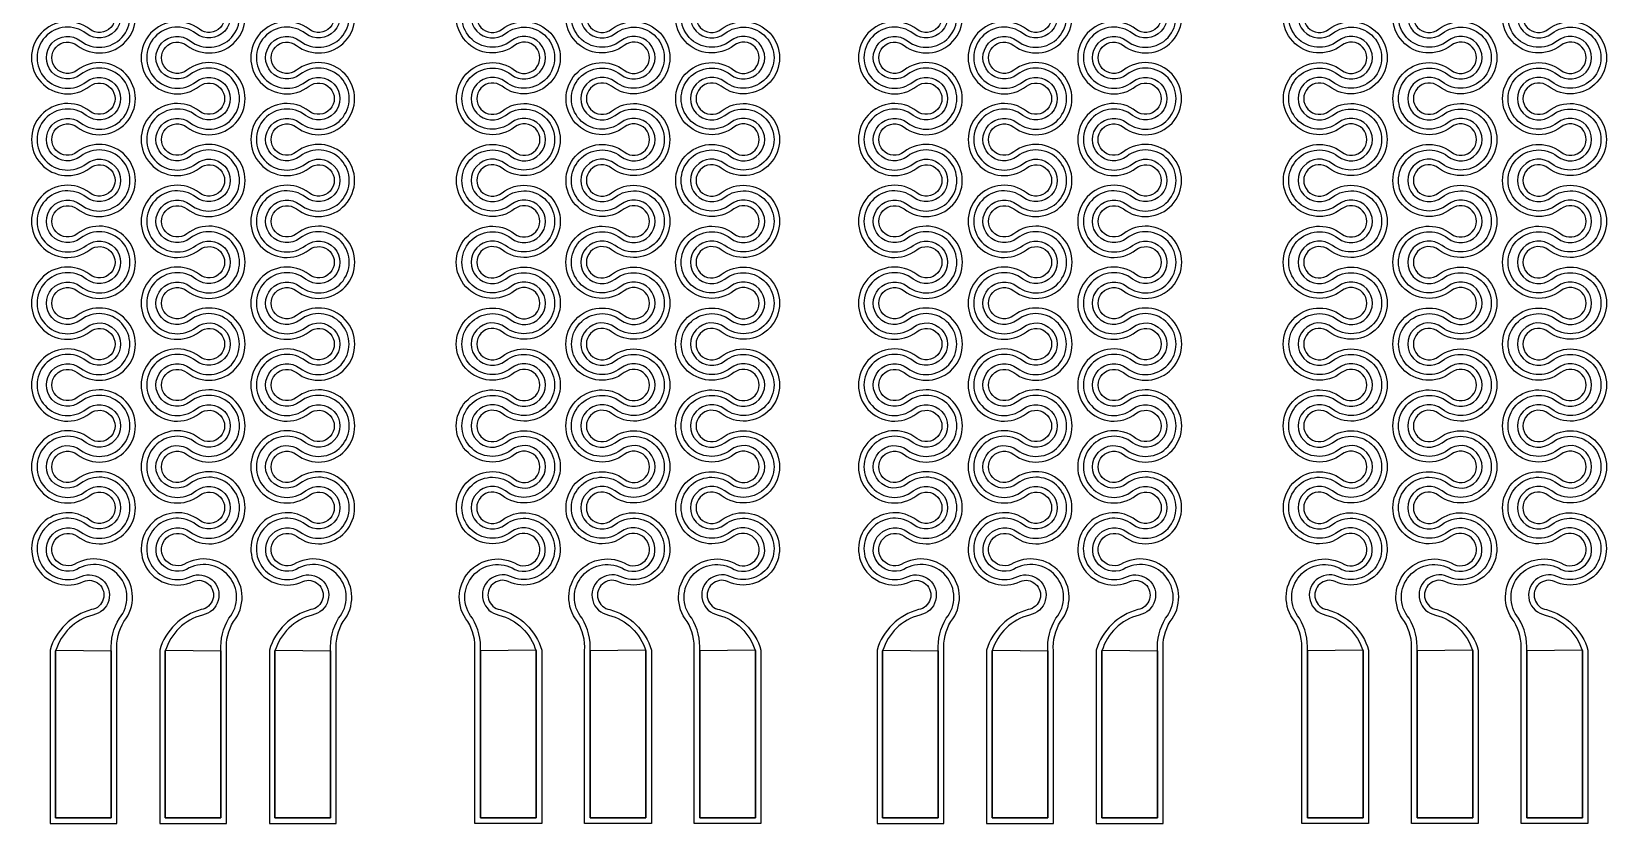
# Model space of a CAD drawing. Header units: millimetres. Extents: x -33.6 to 36.3, y -34.6 to 38.4.
# Drawn here: x 1.49 to 18.47, y -34.61 to -26.08 of the extents above; entities that cross this region are included whole.
import ezdxf

# ---------------------------------------------------------------- set-up
doc = ezdxf.new("R2010")
doc.units = ezdxf.units.MM
doc.layers.add('Metal Layer', color=40, linetype='Continuous')
doc.layers.add('Parylene Encapsulation', color=70, linetype='Continuous')

msp = doc.modelspace()

# ---------------------------------------------------------------- linework, layer by layer
at = {"layer": 'Metal Layer'}
for points in [[(2.085, -25.736, -2.041241), (2.085, -26.098, 2.041241), (2.085, -26.618, -2.041241), (2.085, -26.98, 2.041241), (2.085, -27.5, -2.041241), (2.085, -27.862, 2.041241), (2.085, -28.382, -2.041241), (2.085, -28.744, 2.041241), (2.085, -29.264, -2.041241), (2.085, -29.625, 2.041241), (2.085, -30.145, -2.041241), (2.085, -30.507, 2.041241), (2.085, -31.027, -2.041241), (2.085, -31.389, 1.794821), (2.03, -31.948, -1.116024), (2.155, -32.364, 0.258799), (1.754, -32.751), (1.754, -34.551), (2.354, -34.551), (2.354, -32.751, -0.156145), (2.441, -32.399, 0.851811), (1.983, -31.873, -1.718074), (2.024, -31.468, 2.041241), (2.024, -30.948, -2.041241), (2.024, -30.586, 2.041241), (2.024, -30.066, -2.041241), (2.024, -29.704, 2.041241), (2.024, -29.185, -2.041241), (2.024, -28.823, 2.041241), (2.024, -28.303, -2.041241), (2.024, -27.941, 2.041241), (2.024, -27.421, -2.041241), (2.024, -27.059, 2.041241), (2.024, -26.539, -2.041241), (2.024, -26.177, 2.041241), (2.024, -25.657, -2.041241)], [(3.267, -25.736, -2.041241), (3.267, -26.098, 2.041241), (3.267, -26.618, -2.041241), (3.267, -26.98, 2.041241), (3.267, -27.5, -2.041241), (3.267, -27.862, 2.041241), (3.267, -28.382, -2.041241), (3.267, -28.744, 2.041241), (3.267, -29.264, -2.041241), (3.267, -29.625, 2.041241), (3.267, -30.145, -2.041241), (3.267, -30.507, 2.041241), (3.267, -31.027, -2.041241), (3.267, -31.389, 1.794821), (3.211, -31.948, -1.116024), (3.336, -32.364, 0.258799), (2.936, -32.751), (2.936, -34.551), (3.536, -34.551), (3.536, -32.751, -0.156145), (3.622, -32.399, 0.851811), (3.165, -31.873, -1.718074), (3.205, -31.468, 2.041241), (3.205, -30.948, -2.041241), (3.205, -30.586, 2.041241), (3.205, -30.066, -2.041241), (3.205, -29.704, 2.041241), (3.205, -29.185, -2.041241), (3.205, -28.823, 2.041241), (3.205, -28.303, -2.041241), (3.205, -27.941, 2.041241), (3.205, -27.421, -2.041241), (3.205, -27.059, 2.041241), (3.205, -26.539, -2.041241), (3.205, -26.177, 2.041241), (3.205, -25.657, -2.041241)], [(4.448, -25.736, -2.041241), (4.448, -26.098, 2.041241), (4.448, -26.618, -2.041241), (4.448, -26.98, 2.041241), (4.448, -27.5, -2.041241), (4.448, -27.862, 2.041241), (4.448, -28.382, -2.041241), (4.448, -28.744, 2.041241), (4.448, -29.264, -2.041241), (4.448, -29.625, 2.041241), (4.448, -30.145, -2.041241), (4.448, -30.507, 2.041241), (4.448, -31.027, -2.041241), (4.448, -31.389, 1.794821), (4.393, -31.948, -1.116024), (4.518, -32.364, 0.258799), (4.118, -32.751), (4.118, -34.551), (4.718, -34.551), (4.718, -32.751, -0.156145), (4.804, -32.399, 0.851811), (4.346, -31.873, -1.718074), (4.387, -31.468, 2.041241), (4.387, -30.948, -2.041241), (4.387, -30.586, 2.041241), (4.387, -30.066, -2.041241), (4.387, -29.704, 2.041241), (4.387, -29.185, -2.041241), (4.387, -28.823, 2.041241), (4.387, -28.303, -2.041241), (4.387, -27.941, 2.041241), (4.387, -27.421, -2.041241), (4.387, -27.059, 2.041241), (4.387, -26.539, -2.041241), (4.387, -26.177, 2.041241), (4.387, -25.657, -2.041241)], [(6.601, -25.736, 2.041241), (6.601, -26.098, -2.041241), (6.601, -26.618, 2.041241), (6.601, -26.98, -2.041241), (6.601, -27.5, 2.041241), (6.601, -27.862, -2.041241), (6.601, -28.382, 2.041241), (6.601, -28.744, -2.041241), (6.601, -29.264, 2.041241), (6.601, -29.625, -2.041241), (6.601, -30.145, 2.041241), (6.601, -30.507, -2.041241), (6.601, -31.027, 2.041241), (6.601, -31.389, -1.794821), (6.657, -31.948, 1.116024), (6.532, -32.364, -0.258799), (6.932, -32.751), (6.932, -34.551), (6.332, -34.551), (6.332, -32.751, 0.156145), (6.246, -32.399, -0.851811), (6.703, -31.873, 1.718074), (6.663, -31.468, -2.041241), (6.663, -30.948, 2.041241), (6.663, -30.586, -2.041241), (6.663, -30.066, 2.041241), (6.663, -29.704, -2.041241), (6.663, -29.185, 2.041241), (6.663, -28.823, -2.041241), (6.663, -28.303, 2.041241), (6.663, -27.941, -2.041241), (6.663, -27.421, 2.041241), (6.663, -27.059, -2.041241), (6.663, -26.539, 2.041241), (6.663, -26.177, -2.041241), (6.663, -25.657, 2.041241)], [(7.783, -25.736, 2.041241), (7.783, -26.098, -2.041241), (7.783, -26.618, 2.041241), (7.783, -26.98, -2.041241), (7.783, -27.5, 2.041241), (7.783, -27.862, -2.041241), (7.783, -28.382, 2.041241), (7.783, -28.744, -2.041241), (7.783, -29.264, 2.041241), (7.783, -29.625, -2.041241), (7.783, -30.145, 2.041241), (7.783, -30.507, -2.041241), (7.783, -31.027, 2.041241), (7.783, -31.389, -1.794821), (7.838, -31.948, 1.116024), (7.713, -32.364, -0.258799), (8.114, -32.751), (8.114, -34.551), (7.514, -34.551), (7.514, -32.751, 0.156145), (7.427, -32.399, -0.851811), (7.885, -31.873, 1.718074), (7.844, -31.468, -2.041241), (7.844, -30.948, 2.041241), (7.844, -30.586, -2.041241), (7.844, -30.066, 2.041241), (7.844, -29.704, -2.041241), (7.844, -29.185, 2.041241), (7.844, -28.823, -2.041241), (7.844, -28.303, 2.041241), (7.844, -27.941, -2.041241), (7.844, -27.421, 2.041241), (7.844, -27.059, -2.041241), (7.844, -26.539, 2.041241), (7.844, -26.177, -2.041241), (7.844, -25.657, 2.041241)], [(8.965, -25.736, 2.041241), (8.965, -26.098, -2.041241), (8.965, -26.618, 2.041241), (8.965, -26.98, -2.041241), (8.965, -27.5, 2.041241), (8.965, -27.862, -2.041241), (8.965, -28.382, 2.041241), (8.965, -28.744, -2.041241), (8.965, -29.264, 2.041241), (8.965, -29.625, -2.041241), (8.965, -30.145, 2.041241), (8.965, -30.507, -2.041241), (8.965, -31.027, 2.041241), (8.965, -31.389, -1.794821), (9.02, -31.948, 1.116024), (8.895, -32.364, -0.258799), (9.295, -32.751), (9.295, -34.551), (8.695, -34.551), (8.695, -32.751, 0.156145), (8.609, -32.399, -0.851811), (9.067, -31.873, 1.718074), (9.026, -31.468, -2.041241), (9.026, -30.948, 2.041241), (9.026, -30.586, -2.041241), (9.026, -30.066, 2.041241), (9.026, -29.704, -2.041241), (9.026, -29.185, 2.041241), (9.026, -28.823, -2.041241), (9.026, -28.303, 2.041241), (9.026, -27.941, -2.041241), (9.026, -27.421, 2.041241), (9.026, -27.059, -2.041241), (9.026, -26.539, 2.041241), (9.026, -26.177, -2.041241), (9.026, -25.657, 2.041241)], [(10.996, -25.736, -2.041241), (10.996, -26.098, 2.041241), (10.996, -26.618, -2.041241), (10.996, -26.98, 2.041241), (10.996, -27.5, -2.041241), (10.996, -27.862, 2.041241), (10.996, -28.382, -2.041241), (10.996, -28.744, 2.041241), (10.996, -29.264, -2.041241), (10.996, -29.625, 2.041241), (10.996, -30.145, -2.041241), (10.996, -30.507, 2.041241), (10.996, -31.027, -2.041241), (10.996, -31.389, 1.794821), (10.941, -31.948, -1.116024), (11.066, -32.364, 0.258799), (10.666, -32.751), (10.666, -34.551), (11.266, -34.551), (11.266, -32.751, -0.156145), (11.352, -32.399, 0.851811), (10.894, -31.873, -1.718074), (10.935, -31.468, 2.041241), (10.935, -30.948, -2.041241), (10.935, -30.586, 2.041241), (10.935, -30.066, -2.041241), (10.935, -29.704, 2.041241), (10.935, -29.185, -2.041241), (10.935, -28.823, 2.041241), (10.935, -28.303, -2.041241), (10.935, -27.941, 2.041241), (10.935, -27.421, -2.041241), (10.935, -27.059, 2.041241), (10.935, -26.539, -2.041241), (10.935, -26.177, 2.041241), (10.935, -25.657, -2.041241)], [(12.178, -25.736, -2.041241), (12.178, -26.098, 2.041241), (12.178, -26.618, -2.041241), (12.178, -26.98, 2.041241), (12.178, -27.5, -2.041241), (12.178, -27.862, 2.041241), (12.178, -28.382, -2.041241), (12.178, -28.744, 2.041241), (12.178, -29.264, -2.041241), (12.178, -29.625, 2.041241), (12.178, -30.145, -2.041241), (12.178, -30.507, 2.041241), (12.178, -31.027, -2.041241), (12.178, -31.389, 1.794821), (12.123, -31.948, -1.116024), (12.248, -32.364, 0.258799), (11.847, -32.751), (11.847, -34.551), (12.447, -34.551), (12.447, -32.751, -0.156145), (12.534, -32.399, 0.851811), (12.076, -31.873, -1.718074), (12.117, -31.468, 2.041241), (12.117, -30.948, -2.041241), (12.117, -30.586, 2.041241), (12.117, -30.066, -2.041241), (12.117, -29.704, 2.041241), (12.117, -29.185, -2.041241), (12.117, -28.823, 2.041241), (12.117, -28.303, -2.041241), (12.117, -27.941, 2.041241), (12.117, -27.421, -2.041241), (12.117, -27.059, 2.041241), (12.117, -26.539, -2.041241), (12.117, -26.177, 2.041241), (12.117, -25.657, -2.041241)], [(13.36, -25.736, -2.041241), (13.36, -26.098, 2.041241), (13.36, -26.618, -2.041241), (13.36, -26.98, 2.041241), (13.36, -27.5, -2.041241), (13.36, -27.862, 2.041241), (13.36, -28.382, -2.041241), (13.36, -28.744, 2.041241), (13.36, -29.264, -2.041241), (13.36, -29.625, 2.041241), (13.36, -30.145, -2.041241), (13.36, -30.507, 2.041241), (13.36, -31.027, -2.041241), (13.36, -31.389, 1.794821), (13.304, -31.948, -1.116024), (13.429, -32.364, 0.258799), (13.029, -32.751), (13.029, -34.551), (13.629, -34.551), (13.629, -32.751, -0.156145), (13.715, -32.399, 0.851811), (13.258, -31.873, -1.718074), (13.298, -31.468, 2.041241), (13.298, -30.948, -2.041241), (13.298, -30.586, 2.041241), (13.298, -30.066, -2.041241), (13.298, -29.704, 2.041241), (13.298, -29.185, -2.041241), (13.298, -28.823, 2.041241), (13.298, -28.303, -2.041241), (13.298, -27.941, 2.041241), (13.298, -27.421, -2.041241), (13.298, -27.059, 2.041241), (13.298, -26.539, -2.041241), (13.298, -26.177, 2.041241), (13.298, -25.657, -2.041241)], [(15.513, -25.736, 2.041241), (15.513, -26.098, -2.041241), (15.513, -26.618, 2.041241), (15.513, -26.98, -2.041241), (15.513, -27.5, 2.041241), (15.513, -27.862, -2.041241), (15.513, -28.382, 2.041241), (15.513, -28.744, -2.041241), (15.513, -29.264, 2.041241), (15.513, -29.625, -2.041241), (15.513, -30.145, 2.041241), (15.513, -30.507, -2.041241), (15.513, -31.027, 2.041241), (15.513, -31.389, -1.794821), (15.568, -31.948, 1.116024), (15.443, -32.364, -0.258799), (15.843, -32.751), (15.843, -34.551), (15.243, -34.551), (15.243, -32.751, 0.156145), (15.157, -32.399, -0.851811), (15.615, -31.873, 1.718074), (15.574, -31.468, -2.041241), (15.574, -30.948, 2.041241), (15.574, -30.586, -2.041241), (15.574, -30.066, 2.041241), (15.574, -29.704, -2.041241), (15.574, -29.185, 2.041241), (15.574, -28.823, -2.041241), (15.574, -28.303, 2.041241), (15.574, -27.941, -2.041241), (15.574, -27.421, 2.041241), (15.574, -27.059, -2.041241), (15.574, -26.539, 2.041241), (15.574, -26.177, -2.041241), (15.574, -25.657, 2.041241)], [(16.694, -25.736, 2.041241), (16.694, -26.098, -2.041241), (16.694, -26.618, 2.041241), (16.694, -26.98, -2.041241), (16.694, -27.5, 2.041241), (16.694, -27.862, -2.041241), (16.694, -28.382, 2.041241), (16.694, -28.744, -2.041241), (16.694, -29.264, 2.041241), (16.694, -29.625, -2.041241), (16.694, -30.145, 2.041241), (16.694, -30.507, -2.041241), (16.694, -31.027, 2.041241), (16.694, -31.389, -1.794821), (16.75, -31.948, 1.116024), (16.625, -32.364, -0.258799), (17.025, -32.751), (17.025, -34.551), (16.425, -34.551), (16.425, -32.751, 0.156145), (16.339, -32.399, -0.851811), (16.796, -31.873, 1.718074), (16.756, -31.468, -2.041241), (16.756, -30.948, 2.041241), (16.756, -30.586, -2.041241), (16.756, -30.066, 2.041241), (16.756, -29.704, -2.041241), (16.756, -29.185, 2.041241), (16.756, -28.823, -2.041241), (16.756, -28.303, 2.041241), (16.756, -27.941, -2.041241), (16.756, -27.421, 2.041241), (16.756, -27.059, -2.041241), (16.756, -26.539, 2.041241), (16.756, -26.177, -2.041241), (16.756, -25.657, 2.041241)], [(17.876, -25.736, 2.041241), (17.876, -26.098, -2.041241), (17.876, -26.618, 2.041241), (17.876, -26.98, -2.041241), (17.876, -27.5, 2.041241), (17.876, -27.862, -2.041241), (17.876, -28.382, 2.041241), (17.876, -28.744, -2.041241), (17.876, -29.264, 2.041241), (17.876, -29.625, -2.041241), (17.876, -30.145, 2.041241), (17.876, -30.507, -2.041241), (17.876, -31.027, 2.041241), (17.876, -31.389, -1.794821), (17.931, -31.948, 1.116024), (17.806, -32.364, -0.258799), (18.207, -32.751), (18.207, -34.551), (17.607, -34.551), (17.607, -32.751, 0.156145), (17.52, -32.399, -0.851811), (17.978, -31.873, 1.718074), (17.937, -31.468, -2.041241), (17.937, -30.948, 2.041241), (17.937, -30.586, -2.041241), (17.937, -30.066, 2.041241), (17.937, -29.704, -2.041241), (17.937, -29.185, 2.041241), (17.937, -28.823, -2.041241), (17.937, -28.303, 2.041241), (17.937, -27.941, -2.041241), (17.937, -27.421, 2.041241), (17.937, -27.059, -2.041241), (17.937, -26.539, 2.041241), (17.937, -26.177, -2.041241), (17.937, -25.657, 2.041241)]]:
    msp.add_lwpolyline(points, format="xyb", dxfattribs=at)
at = {"layer": 'Parylene Encapsulation'}
for points in [[(2.122, -25.784, -2.041241), (2.122, -26.051, 2.041241), (2.122, -26.666, -2.041241), (2.122, -26.933, 2.041241), (2.122, -27.547, -2.041241), (2.122, -27.814, 2.041241), (2.122, -28.429, -2.041241), (2.122, -28.696, 2.041241), (2.122, -29.311, -2.041241), (2.122, -29.578, 2.041241), (2.122, -30.193, -2.041241), (2.122, -30.46, 2.041241), (2.122, -31.075, -2.042643), (2.122, -31.342, 1.790498), (2.055, -32.002, -1.118572), (2.142, -32.306, 0.263776), (1.694, -32.743), (1.694, -34.611), (2.414, -34.611), (2.414, -32.749, -0.155176), (2.49, -32.434, 0.842128), (1.955, -31.82, -1.690686), (1.988, -31.516, 2.036462), (1.987, -30.901, -2.041241), (1.987, -30.634, 2.041241), (1.987, -30.019, -2.041241), (1.987, -29.752, 2.041241), (1.987, -29.137, -2.041241), (1.987, -28.87, 2.041241), (1.987, -28.255, -2.041241), (1.987, -27.988, 2.041241), (1.987, -27.374, -2.041241), (1.987, -27.106, 2.041241), (1.987, -26.492, -2.041241), (1.987, -26.225, 2.041241), (1.987, -25.61, -2.041241)], [(3.303, -25.784, -2.041241), (3.303, -26.051, 2.041241), (3.303, -26.666, -2.041241), (3.303, -26.933, 2.041241), (3.303, -27.547, -2.041241), (3.303, -27.814, 2.041241), (3.303, -28.429, -2.041241), (3.303, -28.696, 2.041241), (3.303, -29.311, -2.041241), (3.303, -29.578, 2.041241), (3.303, -30.193, -2.041241), (3.303, -30.46, 2.041241), (3.303, -31.075, -2.042643), (3.303, -31.342, 1.790498), (3.236, -32.002, -1.118572), (3.323, -32.306, 0.263776), (2.876, -32.743), (2.876, -34.611), (3.596, -34.611), (3.596, -32.749, -0.155176), (3.671, -32.434, 0.842128), (3.137, -31.82, -1.690686), (3.17, -31.516, 2.036462), (3.169, -30.901, -2.041241), (3.169, -30.634, 2.041241), (3.169, -30.019, -2.041241), (3.169, -29.752, 2.041241), (3.169, -29.137, -2.041241), (3.169, -28.87, 2.041241), (3.169, -28.255, -2.041241), (3.169, -27.988, 2.041241), (3.169, -27.374, -2.041241), (3.169, -27.106, 2.041241), (3.169, -26.492, -2.041241), (3.169, -26.225, 2.041241), (3.169, -25.61, -2.041241)], [(4.485, -25.784, -2.041241), (4.485, -26.051, 2.041241), (4.485, -26.666, -2.041241), (4.485, -26.933, 2.041241), (4.485, -27.547, -2.041241), (4.485, -27.814, 2.041241), (4.485, -28.429, -2.041241), (4.485, -28.696, 2.041241), (4.485, -29.311, -2.041241), (4.485, -29.578, 2.041241), (4.485, -30.193, -2.041241), (4.485, -30.46, 2.041241), (4.485, -31.075, -2.042643), (4.485, -31.342, 1.790498), (4.418, -32.002, -1.118572), (4.505, -32.306, 0.263776), (4.058, -32.743), (4.058, -34.611), (4.778, -34.611), (4.778, -32.749, -0.155176), (4.853, -32.434, 0.842128), (4.319, -31.82, -1.690686), (4.351, -31.516, 2.036462), (4.35, -30.901, -2.041241), (4.35, -30.634, 2.041241), (4.35, -30.019, -2.041241), (4.35, -29.752, 2.041241), (4.35, -29.137, -2.041241), (4.35, -28.87, 2.041241), (4.35, -28.255, -2.041241), (4.35, -27.988, 2.041241), (4.35, -27.374, -2.041241), (4.35, -27.106, 2.041241), (4.35, -26.492, -2.041241), (4.35, -26.225, 2.041241), (4.35, -25.61, -2.041241)], [(6.565, -25.784, 2.041241), (6.565, -26.051, -2.041241), (6.565, -26.666, 2.041241), (6.565, -26.933, -2.041241), (6.565, -27.547, 2.041241), (6.565, -27.814, -2.041241), (6.565, -28.429, 2.041241), (6.565, -28.696, -2.041241), (6.565, -29.311, 2.041241), (6.565, -29.578, -2.041241), (6.565, -30.193, 2.041241), (6.565, -30.46, -2.041241), (6.565, -31.075, 2.042643), (6.565, -31.342, -1.790498), (6.632, -32.002, 1.118572), (6.545, -32.306, -0.263776), (6.992, -32.743), (6.992, -34.611), (6.272, -34.611), (6.272, -32.749, 0.155176), (6.197, -32.434, -0.842128), (6.731, -31.82, 1.690686), (6.698, -31.516, -2.036462), (6.7, -30.901, 2.041241), (6.7, -30.634, -2.041241), (6.7, -30.019, 2.041241), (6.7, -29.752, -2.041241), (6.7, -29.137, 2.041241), (6.7, -28.87, -2.041241), (6.7, -28.255, 2.041241), (6.7, -27.988, -2.041241), (6.7, -27.374, 2.041241), (6.7, -27.106, -2.041241), (6.7, -26.492, 2.041241), (6.7, -26.225, -2.041241), (6.7, -25.61, 2.041241)], [(7.746, -25.784, 2.041241), (7.746, -26.051, -2.041241), (7.746, -26.666, 2.041241), (7.746, -26.933, -2.041241), (7.746, -27.547, 2.041241), (7.746, -27.814, -2.041241), (7.746, -28.429, 2.041241), (7.746, -28.696, -2.041241), (7.746, -29.311, 2.041241), (7.746, -29.578, -2.041241), (7.746, -30.193, 2.041241), (7.746, -30.46, -2.041241), (7.746, -31.075, 2.042643), (7.746, -31.342, -1.790498), (7.814, -32.002, 1.118572), (7.726, -32.306, -0.263776), (8.174, -32.743), (8.174, -34.611), (7.454, -34.611), (7.454, -32.749, 0.155176), (7.378, -32.434, -0.842128), (7.913, -31.82, 1.690686), (7.88, -31.516, -2.036462), (7.881, -30.901, 2.041241), (7.881, -30.634, -2.041241), (7.881, -30.019, 2.041241), (7.881, -29.752, -2.041241), (7.881, -29.137, 2.041241), (7.881, -28.87, -2.041241), (7.881, -28.255, 2.041241), (7.881, -27.988, -2.041241), (7.881, -27.374, 2.041241), (7.881, -27.106, -2.041241), (7.881, -26.492, 2.041241), (7.881, -26.225, -2.041241), (7.881, -25.61, 2.041241)], [(8.928, -25.784, 2.041241), (8.928, -26.051, -2.041241), (8.928, -26.666, 2.041241), (8.928, -26.933, -2.041241), (8.928, -27.547, 2.041241), (8.928, -27.814, -2.041241), (8.928, -28.429, 2.041241), (8.928, -28.696, -2.041241), (8.928, -29.311, 2.041241), (8.928, -29.578, -2.041241), (8.928, -30.193, 2.041241), (8.928, -30.46, -2.041241), (8.928, -31.075, 2.042643), (8.928, -31.342, -1.790498), (8.995, -32.002, 1.118572), (8.908, -32.306, -0.263776), (9.355, -32.743), (9.355, -34.611), (8.635, -34.611), (8.635, -32.749, 0.155176), (8.56, -32.434, -0.842128), (9.094, -31.82, 1.690686), (9.062, -31.516, -2.036462), (9.063, -30.901, 2.041241), (9.063, -30.634, -2.041241), (9.063, -30.019, 2.041241), (9.063, -29.752, -2.041241), (9.063, -29.137, 2.041241), (9.063, -28.87, -2.041241), (9.063, -28.255, 2.041241), (9.063, -27.988, -2.041241), (9.063, -27.374, 2.041241), (9.063, -27.106, -2.041241), (9.063, -26.492, 2.041241), (9.063, -26.225, -2.041241), (9.063, -25.61, 2.041241)], [(11.033, -25.784, -2.041241), (11.033, -26.051, 2.041241), (11.033, -26.666, -2.041241), (11.033, -26.933, 2.041241), (11.033, -27.547, -2.041241), (11.033, -27.814, 2.041241), (11.033, -28.429, -2.041241), (11.033, -28.696, 2.041241), (11.033, -29.311, -2.041241), (11.033, -29.578, 2.041241), (11.033, -30.193, -2.041241), (11.033, -30.46, 2.041241), (11.033, -31.075, -2.042643), (11.033, -31.342, 1.790498), (10.966, -32.002, -1.118572), (11.053, -32.306, 0.263776), (10.606, -32.743), (10.606, -34.611), (11.326, -34.611), (11.326, -32.749, -0.155176), (11.401, -32.434, 0.842128), (10.867, -31.82, -1.690686), (10.899, -31.516, 2.036462), (10.898, -30.901, -2.041241), (10.898, -30.634, 2.041241), (10.898, -30.019, -2.041241), (10.898, -29.752, 2.041241), (10.898, -29.137, -2.041241), (10.898, -28.87, 2.041241), (10.898, -28.255, -2.041241), (10.898, -27.988, 2.041241), (10.898, -27.374, -2.041241), (10.898, -27.106, 2.041241), (10.898, -26.492, -2.041241), (10.898, -26.225, 2.041241), (10.898, -25.61, -2.041241)], [(12.215, -25.784, -2.041241), (12.215, -26.051, 2.041241), (12.215, -26.666, -2.041241), (12.215, -26.933, 2.041241), (12.215, -27.547, -2.041241), (12.215, -27.814, 2.041241), (12.215, -28.429, -2.041241), (12.215, -28.696, 2.041241), (12.215, -29.311, -2.041241), (12.215, -29.578, 2.041241), (12.215, -30.193, -2.041241), (12.215, -30.46, 2.041241), (12.215, -31.075, -2.042643), (12.215, -31.342, 1.790498), (12.147, -32.002, -1.118572), (12.235, -32.306, 0.263776), (11.787, -32.743), (11.787, -34.611), (12.507, -34.611), (12.507, -32.749, -0.155176), (12.583, -32.434, 0.842128), (12.048, -31.82, -1.690686), (12.081, -31.516, 2.036462), (12.08, -30.901, -2.041241), (12.08, -30.634, 2.041241), (12.08, -30.019, -2.041241), (12.08, -29.752, 2.041241), (12.08, -29.137, -2.041241), (12.08, -28.87, 2.041241), (12.08, -28.255, -2.041241), (12.08, -27.988, 2.041241), (12.08, -27.374, -2.041241), (12.08, -27.106, 2.041241), (12.08, -26.492, -2.041241), (12.08, -26.225, 2.041241), (12.08, -25.61, -2.041241)], [(13.396, -25.784, -2.041241), (13.396, -26.051, 2.041241), (13.396, -26.666, -2.041241), (13.396, -26.933, 2.041241), (13.396, -27.547, -2.041241), (13.396, -27.814, 2.041241), (13.396, -28.429, -2.041241), (13.396, -28.696, 2.041241), (13.396, -29.311, -2.041241), (13.396, -29.578, 2.041241), (13.396, -30.193, -2.041241), (13.396, -30.46, 2.041241), (13.396, -31.075, -2.042643), (13.396, -31.342, 1.790498), (13.329, -32.002, -1.118572), (13.416, -32.306, 0.263776), (12.969, -32.743), (12.969, -34.611), (13.689, -34.611), (13.689, -32.749, -0.155176), (13.764, -32.434, 0.842128), (13.23, -31.82, -1.690686), (13.263, -31.516, 2.036462), (13.261, -30.901, -2.041241), (13.261, -30.634, 2.041241), (13.261, -30.019, -2.041241), (13.261, -29.752, 2.041241), (13.261, -29.137, -2.041241), (13.261, -28.87, 2.041241), (13.261, -28.255, -2.041241), (13.261, -27.988, 2.041241), (13.261, -27.374, -2.041241), (13.261, -27.106, 2.041241), (13.261, -26.492, -2.041241), (13.261, -26.225, 2.041241), (13.261, -25.61, -2.041241)], [(15.476, -25.784, 2.041241), (15.476, -26.051, -2.041241), (15.476, -26.666, 2.041241), (15.476, -26.933, -2.041241), (15.476, -27.547, 2.041241), (15.476, -27.814, -2.041241), (15.476, -28.429, 2.041241), (15.476, -28.696, -2.041241), (15.476, -29.311, 2.041241), (15.476, -29.578, -2.041241), (15.476, -30.193, 2.041241), (15.476, -30.46, -2.041241), (15.476, -31.075, 2.042643), (15.476, -31.342, -1.790498), (15.543, -32.002, 1.118572), (15.456, -32.306, -0.263776), (15.903, -32.743), (15.903, -34.611), (15.183, -34.611), (15.183, -32.749, 0.155176), (15.108, -32.434, -0.842128), (15.642, -31.82, 1.690686), (15.61, -31.516, -2.036462), (15.611, -30.901, 2.041241), (15.611, -30.634, -2.041241), (15.611, -30.019, 2.041241), (15.611, -29.752, -2.041241), (15.611, -29.137, 2.041241), (15.611, -28.87, -2.041241), (15.611, -28.255, 2.041241), (15.611, -27.988, -2.041241), (15.611, -27.374, 2.041241), (15.611, -27.106, -2.041241), (15.611, -26.492, 2.041241), (15.611, -26.225, -2.041241), (15.611, -25.61, 2.041241)], [(16.658, -25.784, 2.041241), (16.658, -26.051, -2.041241), (16.658, -26.666, 2.041241), (16.658, -26.933, -2.041241), (16.658, -27.547, 2.041241), (16.658, -27.814, -2.041241), (16.658, -28.429, 2.041241), (16.658, -28.696, -2.041241), (16.658, -29.311, 2.041241), (16.658, -29.578, -2.041241), (16.658, -30.193, 2.041241), (16.658, -30.46, -2.041241), (16.658, -31.075, 2.042643), (16.658, -31.342, -1.790498), (16.725, -32.002, 1.118572), (16.638, -32.306, -0.263776), (17.085, -32.743), (17.085, -34.611), (16.365, -34.611), (16.365, -32.749, 0.155176), (16.29, -32.434, -0.842128), (16.824, -31.82, 1.690686), (16.791, -31.516, -2.036462), (16.792, -30.901, 2.041241), (16.792, -30.634, -2.041241), (16.792, -30.019, 2.041241), (16.792, -29.752, -2.041241), (16.792, -29.137, 2.041241), (16.792, -28.87, -2.041241), (16.792, -28.255, 2.041241), (16.792, -27.988, -2.041241), (16.792, -27.374, 2.041241), (16.792, -27.106, -2.041241), (16.792, -26.492, 2.041241), (16.792, -26.225, -2.041241), (16.792, -25.61, 2.041241)], [(17.839, -25.784, 2.041241), (17.839, -26.051, -2.041241), (17.839, -26.666, 2.041241), (17.839, -26.933, -2.041241), (17.839, -27.547, 2.041241), (17.839, -27.814, -2.041241), (17.839, -28.429, 2.041241), (17.839, -28.696, -2.041241), (17.839, -29.311, 2.041241), (17.839, -29.578, -2.041241), (17.839, -30.193, 2.041241), (17.839, -30.46, -2.041241), (17.839, -31.075, 2.042643), (17.839, -31.342, -1.790498), (17.906, -32.002, 1.118572), (17.819, -32.306, -0.263776), (18.267, -32.743), (18.267, -34.611), (17.547, -34.611), (17.547, -32.749, 0.155176), (17.471, -32.434, -0.842128), (18.006, -31.82, 1.690686), (17.973, -31.516, -2.036462), (17.974, -30.901, 2.041241), (17.974, -30.634, -2.041241), (17.974, -30.019, 2.041241), (17.974, -29.752, -2.041241), (17.974, -29.137, 2.041241), (17.974, -28.87, -2.041241), (17.974, -28.255, 2.041241), (17.974, -27.988, -2.041241), (17.974, -27.374, 2.041241), (17.974, -27.106, -2.041241), (17.974, -26.492, 2.041241), (17.974, -26.225, -2.041241), (17.974, -25.61, 2.041241)]]:
    msp.add_lwpolyline(points, format="xyb", dxfattribs=at)
for points in [[(1.754, -32.751), (1.757, -32.743), (2.354, -32.749), (2.354, -32.751), (2.354, -34.551), (1.754, -34.551)], [(2.936, -32.751), (2.939, -32.743), (3.536, -32.749), (3.536, -32.751), (3.536, -34.551), (2.936, -34.551)], [(4.118, -32.751), (4.12, -32.743), (4.717, -32.749), (4.718, -32.751), (4.718, -34.551), (4.118, -34.551)], [(6.932, -32.751), (6.93, -32.743), (6.332, -32.749), (6.332, -32.751), (6.332, -34.551), (6.932, -34.551)], [(8.114, -32.751), (8.111, -32.743), (7.514, -32.749), (7.514, -32.751), (7.514, -34.551), (8.114, -34.551)], [(9.295, -32.751), (9.293, -32.743), (8.695, -32.749), (8.695, -32.751), (8.695, -34.551), (9.295, -34.551)], [(10.666, -32.751), (10.668, -32.743), (11.266, -32.749), (11.266, -32.751), (11.266, -34.551), (10.666, -34.551)], [(11.847, -32.751), (11.85, -32.743), (12.447, -32.749), (12.447, -32.751), (12.447, -34.551), (11.847, -34.551)], [(13.029, -32.751), (13.031, -32.743), (13.629, -32.749), (13.629, -32.751), (13.629, -34.551), (13.029, -34.551)], [(15.843, -32.751), (15.841, -32.743), (15.244, -32.749), (15.243, -32.751), (15.243, -34.551), (15.843, -34.551)], [(17.025, -32.751), (17.022, -32.743), (16.425, -32.749), (16.425, -32.751), (16.425, -34.551), (17.025, -34.551)], [(18.207, -32.751), (18.204, -32.743), (17.607, -32.749), (17.607, -32.751), (17.607, -34.551), (18.207, -34.551)]]:
    msp.add_lwpolyline(points, close=True, dxfattribs=at)

doc.saveas('drawing.dxf')
